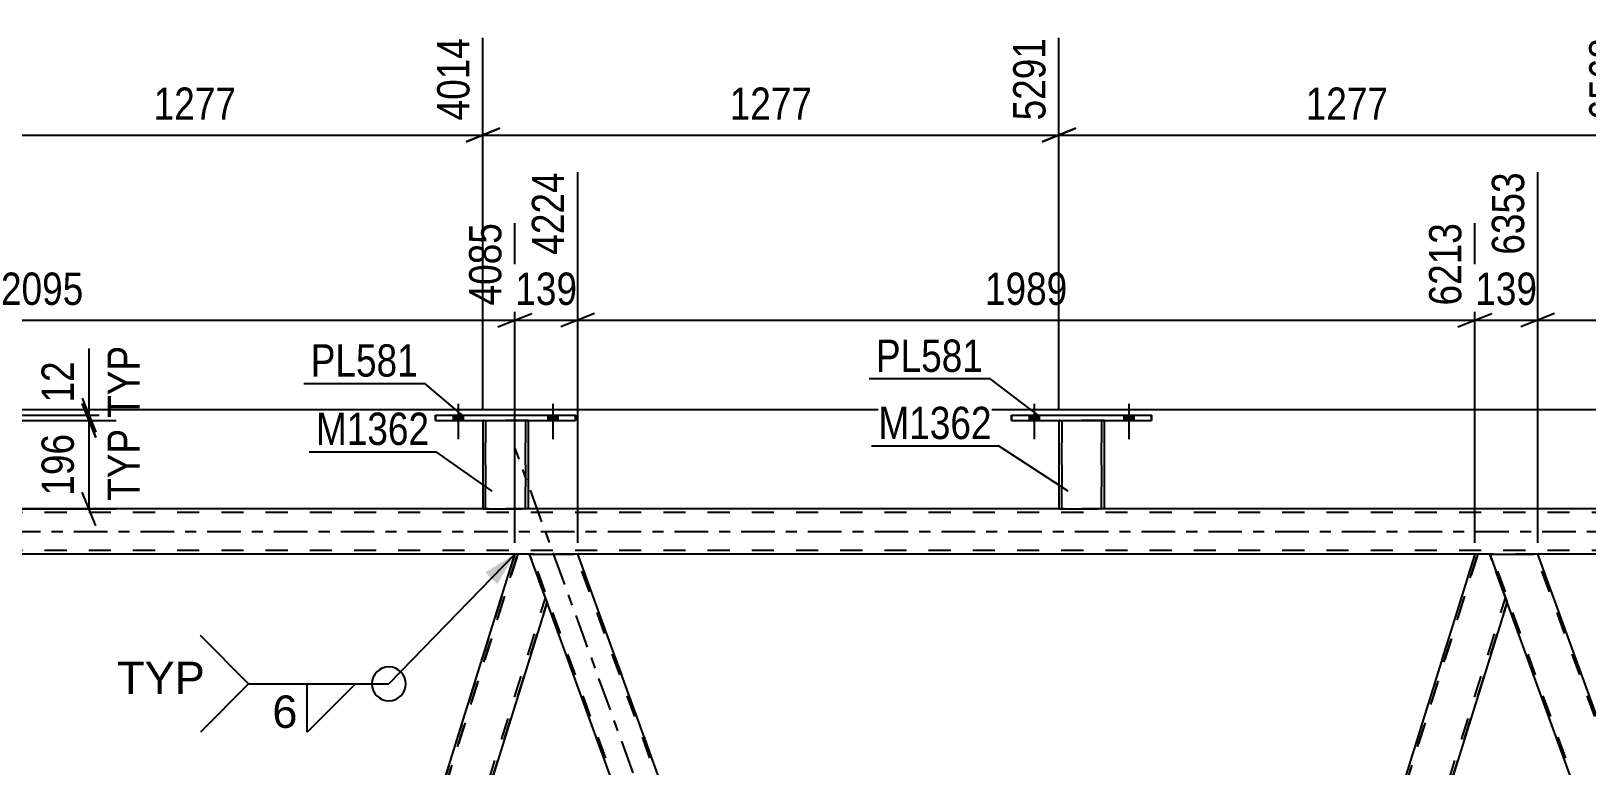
# Model space of a CAD drawing. Header units: millimetres. Extents: x 0 to 1757, y 0 to 560.
# Drawn here: x 1156 to 1294, y 406 to 471.2 of the extents above; entities that cross this region are included whole.
import ezdxf

# ---------------------------------------------------------------- set-up
doc = ezdxf.new("R2010")
doc.units = ezdxf.units.MM
doc.linetypes.add('DXK_LINE_DOT2', pattern=[3.9198, 1.9599, -1.9599])
doc.linetypes.add('DXK_LINE_DOT3', pattern=[5.9187, 2.979, -0.9799, 0.9799, -0.9799])
doc.styles.add('Arial', font='ARIAL.TTF', dxfattribs={"height": 0.2})
doc.styles.add('Arial Narrow', font='ARIALN.TTF', dxfattribs={"height": 0.2})

# ---------------------------------------------------------------- blocks, each defined once
blk = doc.blocks.new('Bolt-814276635-3543 - 3541')
at = {"linetype": 'Continuous'}
for points in [[(1193.47, 436.66), (1194.35, 436.66), (1194.35, 437.14), (1193.47, 437.14)], [(1201.87, 436.66), (1202.75, 436.66), (1202.75, 437.14), (1201.87, 437.14)]]:
    blk.add_hatch(color=1, dxfattribs=at).paths.add_polyline_path(points)
at = {"color": 1, "linetype": 'Continuous'}
for p, q in [((1193.91, 438.14), (1193.91, 435.02)), ((1202.31, 438.14), (1202.31, 435.02)), ((1193.47, 437.14), (1193.47, 436.66)), ((1194.35, 437.14), (1194.35, 436.66)), ((1201.87, 437.14), (1201.87, 436.66)), ((1202.75, 437.14), (1202.75, 436.66))]:
    blk.add_line(p, q, dxfattribs=at)
blk = doc.blocks.new('Bolt-814276635-3544 - 3541')
at = {"linetype": 'Continuous'}
for points in [[(1193.47, 436.66), (1194.35, 436.66), (1194.35, 437.14), (1193.47, 437.14)], [(1201.87, 436.66), (1202.75, 436.66), (1202.75, 437.14), (1201.87, 437.14)]]:
    blk.add_hatch(color=1, dxfattribs=at).paths.add_polyline_path(points)
at = {"color": 1, "linetype": 'Continuous'}
for p, q in [((1193.91, 438.14), (1193.91, 435.02)), ((1202.31, 438.14), (1202.31, 435.02)), ((1193.47, 437.14), (1193.47, 436.66)), ((1194.35, 437.14), (1194.35, 436.66)), ((1201.87, 437.14), (1201.87, 436.66)), ((1202.75, 437.14), (1202.75, 436.66))]:
    blk.add_line(p, q, dxfattribs=at)
blk = doc.blocks.new('Bolt-814276635-3553 - 3541')
at = {"linetype": 'Continuous'}
for points in [[(1244.55, 436.66), (1245.43, 436.66), (1245.43, 437.14), (1244.55, 437.14)], [(1252.95, 436.66), (1253.83, 436.66), (1253.83, 437.14), (1252.95, 437.14)]]:
    blk.add_hatch(color=1, dxfattribs=at).paths.add_polyline_path(points)
at = {"color": 1, "linetype": 'Continuous'}
for p, q in [((1244.99, 438.14), (1244.99, 435.02)), ((1253.39, 438.14), (1253.39, 435.02)), ((1244.55, 437.14), (1244.55, 436.66)), ((1245.43, 437.14), (1245.43, 436.66)), ((1252.95, 437.14), (1252.95, 436.66)), ((1253.83, 437.14), (1253.83, 436.66))]:
    blk.add_line(p, q, dxfattribs=at)
blk = doc.blocks.new('Bolt-814276635-3554 - 3541')
at = {"linetype": 'Continuous'}
for points in [[(1244.55, 436.66), (1245.43, 436.66), (1245.43, 437.14), (1244.55, 437.14)], [(1252.95, 436.66), (1253.83, 436.66), (1253.83, 437.14), (1252.95, 437.14)]]:
    blk.add_hatch(color=1, dxfattribs=at).paths.add_polyline_path(points)
at = {"color": 1, "linetype": 'Continuous'}
for p, q in [((1244.99, 438.14), (1244.99, 435.02)), ((1253.39, 438.14), (1253.39, 435.02)), ((1244.55, 437.14), (1244.55, 436.66)), ((1245.43, 437.14), (1245.43, 436.66)), ((1252.95, 437.14), (1252.95, 436.66)), ((1253.83, 437.14), (1253.83, 436.66))]:
    blk.add_line(p, q, dxfattribs=at)
blk = doc.blocks.new('Part-814276635-3581 - 3541')
at = {"color": 2, "linetype": 'Continuous'}
for p, q in [((1196.11, 436.66), (1196.11, 428.82)), ((1200.11, 436.66), (1200.11, 428.82)), ((1196.11, 428.82), (1196.11, 428.82)), ((1196.11, 428.82), (1199.63, 428.82)), ((1199.97, 428.82), (1199.63, 428.82)), ((1200.07, 428.82), (1199.97, 428.82)), ((1200.11, 428.82), (1200.07, 428.82)), ((1200.11, 428.82), (1200.11, 428.82))]:
    blk.add_line(p, q, dxfattribs=at)
at = {"color": 7, "linetype": 'DXK_LINE_DOT2'}
for p, q in [((1200.11, 436.66), (1196.11, 436.66)), ((1196.11, 436.66), (1196.11, 428.82)), ((1196.11, 436.66), (1196.11, 436.66)), ((1196.35, 428.82), (1196.35, 436.66)), ((1196.35, 436.66), (1196.35, 428.82)), ((1199.87, 428.82), (1199.87, 436.66)), ((1199.87, 436.66), (1199.87, 428.82)), ((1200.11, 436.66), (1200.11, 436.66)), ((1200.11, 436.66), (1200.11, 436.66)), ((1200.11, 436.66), (1200.11, 428.82)), ((1196.11, 428.82), (1196.11, 428.82)), ((1196.35, 428.82), (1196.35, 428.82)), ((1196.59, 428.82), (1196.35, 428.82)), ((1196.59, 428.82), (1196.59, 428.82)), ((1196.59, 428.82), (1196.59, 428.82)), ((1199.81, 428.82), (1199.63, 428.82)), ((1199.97, 428.82), (1199.72, 428.82)), ((1199.85, 428.82), (1199.87, 428.82)), ((1199.87, 428.82), (1199.87, 428.82))]:
    blk.add_line(p, q, dxfattribs=at)
blk = doc.blocks.new('Part-814276635-3586 - 3541')
at = {"color": 2, "linetype": 'Continuous'}
for p, q in [((1191.91, 436.66), (1191.91, 437.14)), ((1191.91, 437.14), (1191.91, 437.14)), ((1191.91, 437.14), (1204.31, 437.14)), ((1191.91, 436.66), (1191.91, 436.66)), ((1191.91, 436.66), (1204.31, 436.66)), ((1204.31, 437.14), (1204.31, 436.66)), ((1204.31, 437.14), (1204.31, 437.14)), ((1204.31, 436.66), (1204.31, 436.66))]:
    blk.add_line(p, q, dxfattribs=at)
at = {"color": 7, "linetype": 'DXK_LINE_DOT2'}
for p, q in [((1191.91, 437.14), (1191.91, 436.66)), ((1191.91, 437.14), (1204.31, 437.14)), ((1191.91, 436.66), (1204.31, 436.66)), ((1204.31, 436.66), (1204.31, 437.14))]:
    blk.add_line(p, q, dxfattribs=at)
blk = doc.blocks.new('Part-814276635-3691 - 3541')
at = {"color": 2, "linetype": 'Continuous'}
for p, q in [((1247.19, 436.66), (1247.19, 428.82)), ((1251.19, 436.66), (1251.19, 428.82)), ((1247.19, 428.82), (1247.19, 428.82)), ((1247.19, 428.82), (1250.71, 428.82)), ((1251.05, 428.82), (1250.71, 428.82)), ((1251.15, 428.82), (1251.05, 428.82)), ((1251.19, 428.82), (1251.15, 428.82)), ((1251.19, 428.82), (1251.19, 428.82))]:
    blk.add_line(p, q, dxfattribs=at)
at = {"color": 7, "linetype": 'DXK_LINE_DOT2'}
for p, q in [((1251.19, 436.66), (1247.19, 436.66)), ((1247.19, 436.66), (1247.19, 428.82)), ((1247.19, 436.66), (1247.19, 436.66)), ((1247.43, 428.82), (1247.43, 436.66)), ((1247.43, 436.66), (1247.43, 428.82)), ((1250.95, 428.82), (1250.95, 436.66)), ((1250.95, 436.66), (1250.95, 428.82)), ((1251.19, 436.66), (1251.19, 436.66)), ((1251.19, 436.66), (1251.19, 436.66)), ((1251.19, 436.66), (1251.19, 428.82)), ((1247.19, 428.82), (1247.19, 428.82)), ((1247.43, 428.82), (1247.43, 428.82)), ((1247.67, 428.82), (1247.43, 428.82)), ((1247.67, 428.82), (1247.67, 428.82)), ((1247.67, 428.82), (1247.67, 428.82)), ((1250.89, 428.82), (1250.71, 428.82)), ((1251.05, 428.82), (1250.8, 428.82)), ((1250.93, 428.82), (1250.95, 428.82)), ((1250.95, 428.82), (1250.95, 428.82))]:
    blk.add_line(p, q, dxfattribs=at)
blk = doc.blocks.new('Part-814276635-3696 - 3541')
at = {"color": 2, "linetype": 'Continuous'}
for p, q in [((1242.99, 436.66), (1242.99, 437.14)), ((1242.99, 437.14), (1242.99, 437.14)), ((1242.99, 437.14), (1255.39, 437.14)), ((1242.99, 436.66), (1242.99, 436.66)), ((1242.99, 436.66), (1255.39, 436.66)), ((1255.39, 437.14), (1255.39, 436.66)), ((1255.39, 437.14), (1255.39, 437.14)), ((1255.39, 436.66), (1255.39, 436.66))]:
    blk.add_line(p, q, dxfattribs=at)
at = {"color": 7, "linetype": 'DXK_LINE_DOT2'}
for p, q in [((1242.99, 437.14), (1242.99, 436.66)), ((1242.99, 437.14), (1255.39, 437.14)), ((1242.99, 436.66), (1255.39, 436.66)), ((1255.39, 436.66), (1255.39, 437.14))]:
    blk.add_line(p, q, dxfattribs=at)
blk = doc.blocks.new('Part-814276635-3767 - 3541')
at = {"color": 2, "linetype": 'Continuous'}
for p, q in [((1285.41, 424.82), (1285.39, 424.82)), ((1285.41, 424.82), (1289.3, 424.82)), ((1289.64, 424.82), (1289.3, 424.82)), ((1332.52, 307.02), (1289.64, 424.82)), ((1289.64, 424.82), (1289.64, 424.82)), ((1329.51, 303.6), (1286.92, 420.62))]:
    blk.add_line(p, q, dxfattribs=at)
at = {"color": 7, "linetype": 'DXK_LINE_DOT2'}
for p, q in [((1329.51, 303.6), (1285.39, 424.82)), ((1286.92, 420.62), (1285.39, 424.82)), ((1285.39, 424.82), (1285.39, 424.82)), ((1285.39, 424.82), (1285.39, 424.82)), ((1329.68, 303.6), (1285.56, 424.82)), ((1329.68, 303.6), (1285.56, 424.82)), ((1285.56, 424.82), (1285.56, 424.82)), ((1285.73, 424.82), (1285.73, 424.82)), ((1285.73, 424.82), (1285.73, 424.82)), ((1333.59, 303.6), (1289.47, 424.82)), ((1333.59, 303.6), (1289.47, 424.82)), ((1289.47, 424.82), (1289.47, 424.82)), ((1333.76, 303.6), (1289.64, 424.82)), ((1333.76, 303.6), (1332.52, 307.02)), ((1333.76, 303.6), (1329.51, 303.6))]:
    blk.add_line(p, q, dxfattribs=at)
blk = doc.blocks.new('Part-814276635-3783 - 3541')
at = {"color": 7, "linetype": 'DXK_LINE_DOT2'}
for p, q in [((1284.07, 424.82), (1247.37, 307.07)), ((1284.32, 424.82), (1247.5, 306.7)), ((1247.5, 306.7), (1284.32, 424.82)), ((1286.93, 420.57), (1285.39, 424.82)), ((1250.22, 303.6), (1286.8, 420.94)), ((1250.22, 303.6), (1286.8, 420.94)), ((1286.8, 420.94), (1286.8, 420.94)), ((1250.48, 303.6), (1286.93, 420.57)), ((1286.92, 420.62), (1286.93, 420.57)), ((1286.93, 420.57), (1286.93, 420.57)), ((1247.79, 308.42), (1247.37, 307.07)), ((1251.98, 308.42), (1250.48, 303.6)), ((1248.63, 303.6), (1247.37, 307.07)), ((1248.63, 303.6), (1247.37, 307.07)), ((1247.37, 307.07), (1247.37, 307.07)), ((1247.5, 306.7), (1247.5, 306.7)), ((1250.48, 303.6), (1248.63, 303.6))]:
    blk.add_line(p, q, dxfattribs=at)
at = {"color": 2, "linetype": 'Continuous'}
for p, q in [((1284.07, 424.82), (1247.79, 308.42)), ((1285.39, 424.82), (1284.07, 424.82)), ((1285.39, 424.82), (1286.92, 420.62)), ((1286.93, 420.57), (1251.98, 308.42))]:
    blk.add_line(p, q, dxfattribs=at)
blk = doc.blocks.new('Part-814276635-3788 - 3541')
at = {"color": 7, "linetype": 'DXK_LINE_DOT3'}
blk.add_line((1249.92, 294.2), (1198.96, 434.22), dxfattribs=at)
at = {"color": 2, "linetype": 'Continuous'}
for p, q in [((1200.28, 424.82), (1200.25, 424.82)), ((1200.28, 424.82), (1204.17, 424.82)), ((1204.51, 424.82), (1204.17, 424.82)), ((1246.88, 308.42), (1204.51, 424.82)), ((1204.51, 424.82), (1204.51, 424.82)), ((1242.62, 308.42), (1201.78, 420.62))]:
    blk.add_line(p, q, dxfattribs=at)
at = {"color": 7, "linetype": 'DXK_LINE_DOT2'}
for p, q in [((1244.37, 303.6), (1200.25, 424.82)), ((1201.78, 420.62), (1200.25, 424.82)), ((1200.25, 424.82), (1200.25, 424.82)), ((1200.25, 424.82), (1200.25, 424.82)), ((1244.54, 303.6), (1200.42, 424.82)), ((1244.54, 303.6), (1200.42, 424.82)), ((1200.42, 424.82), (1200.42, 424.82)), ((1200.59, 424.82), (1200.59, 424.82)), ((1200.59, 424.82), (1200.59, 424.82)), ((1248.46, 303.6), (1204.34, 424.82)), ((1248.46, 303.6), (1204.34, 424.82)), ((1204.34, 424.82), (1204.34, 424.82)), ((1248.63, 303.6), (1204.51, 424.82)), ((1244.37, 303.6), (1242.62, 308.42)), ((1248.63, 303.6), (1246.88, 308.42)), ((1248.63, 303.6), (1244.37, 303.6))]:
    blk.add_line(p, q, dxfattribs=at)
blk = doc.blocks.new('Part-814276635-3793 - 3541')
at = {"color": 2, "linetype": 'Continuous'}
for p, q in [((1162.23, 307.07), (1198.94, 424.82)), ((1200.25, 424.82), (1198.94, 424.82)), ((1201.78, 420.62), (1200.25, 424.82)), ((1201.8, 420.57), (1165.34, 303.6)), ((1163.5, 303.6), (1162.25, 307.02))]:
    blk.add_line(p, q, dxfattribs=at)
at = {"color": 7, "linetype": 'DXK_LINE_DOT2'}
for p, q in [((1198.94, 424.82), (1162.23, 307.07)), ((1199.19, 424.82), (1162.37, 306.7)), ((1162.37, 306.7), (1199.19, 424.82)), ((1201.8, 420.57), (1200.25, 424.82)), ((1165.09, 303.6), (1201.67, 420.94)), ((1165.09, 303.6), (1201.67, 420.94)), ((1201.67, 420.94), (1201.67, 420.94)), ((1165.34, 303.6), (1201.8, 420.57)), ((1201.78, 420.62), (1201.8, 420.57)), ((1201.8, 420.57), (1201.8, 420.57)), ((1163.5, 303.6), (1162.23, 307.07)), ((1162.23, 307.07), (1162.23, 307.07)), ((1162.23, 307.07), (1162.25, 307.02)), ((1162.37, 306.7), (1162.37, 306.7)), ((1165.34, 303.6), (1163.5, 303.6))]:
    blk.add_line(p, q, dxfattribs=at)
blk = doc.blocks.new('Part-814276635-3827 - 3541')
at = {"color": 7, "linetype": 'DXK_LINE_DOT2'}
for p, q in [((1684.45, 428.5), (1035.53, 428.5)), ((1200.11, 428.82), (1196.11, 428.82)), ((1251.19, 428.82), (1247.19, 428.82)), ((1684.45, 425.14), (1035.53, 425.14)), ((1204.51, 424.82), (1198.94, 424.82)), ((1289.64, 424.82), (1284.07, 424.82))]:
    blk.add_line(p, q, dxfattribs=at)
at = {"color": 2, "linetype": 'Continuous'}
for p, q in [((1196.11, 428.82), (1149.03, 428.82)), ((1247.19, 428.82), (1200.11, 428.82)), ((1298.27, 428.82), (1251.19, 428.82)), ((1198.94, 424.82), (1119.38, 424.82)), ((1284.07, 424.82), (1204.51, 424.82)), ((1369.2, 424.82), (1289.64, 424.82))]:
    blk.add_line(p, q, dxfattribs=at)
at = {"color": 7, "linetype": 'DXK_LINE_DOT3'}
blk.add_line((1035.53, 426.82), (1684.45, 426.82), dxfattribs=at)
blk = doc.blocks.new('Part-814276635-3833 - 3541')
at = {"color": 7, "linetype": 'DXK_LINE_DOT2'}
for p, q in [((1159.24, 303.6), (1115.12, 424.82)), ((1115.27, 424.42), (1115.12, 424.82)), ((1115.12, 424.82), (1115.12, 424.82)), ((1115.12, 424.82), (1115.15, 424.82)), ((1115.46, 424.82), (1115.12, 424.82)), ((1115.22, 424.82), (1118.95, 424.82)), ((1159.41, 303.6), (1115.29, 424.82)), ((1159.41, 303.6), (1115.29, 424.82)), ((1115.29, 424.82), (1115.29, 424.82)), ((1163.33, 303.6), (1119.21, 424.82)), ((1163.33, 303.6), (1119.21, 424.82)), ((1119.21, 424.82), (1119.21, 424.82)), ((1163.5, 303.6), (1119.38, 424.82)), ((1163.5, 303.6), (1162.25, 307.02)), ((1163.5, 303.6), (1159.24, 303.6))]:
    blk.add_line(p, q, dxfattribs=at)
at = {"color": 2, "linetype": 'Continuous'}
for p, q in [((1159.24, 303.6), (1115.27, 424.42)), ((1119.04, 424.82), (1118.95, 424.82)), ((1119.38, 424.82), (1119.04, 424.82)), ((1162.25, 307.02), (1119.38, 424.82)), ((1119.38, 424.82), (1119.38, 424.82))]:
    blk.add_line(p, q, dxfattribs=at)
blk = doc.blocks.new('StraightDimension-814276635-4941 - 3541')
at = {"color": 7, "linetype": 'Continuous'}
for p, q in [((1161.18, 437.14), (1161.18, 443.04)), ((1161.18, 437.14), (1161.18, 443.04)), ((1160.58, 438.64), (1161.78, 435.64)), ((1161.78, 435.16), (1160.58, 438.16)), ((1148.03, 436.66), (1163.58, 436.66)), ((1154.23, 437.14), (1163.58, 437.14)), ((1161.18, 436.66), (1161.18, 437.14))]:
    blk.add_line(p, q, dxfattribs=at)
at = {"color": 0, "linetype": 'Continuous'}
blk.add_wipeout([(1166.28, 443.89), (1162.08, 443.89), (1162.08, 436.3), (1166.28, 436.3)], dxfattribs=at)
at = {"color": 0}
blk.add_wipeout([(1160.43, 442.52), (1156.23, 442.52), (1156.23, 437.66), (1160.43, 437.66)], dxfattribs=at)
at = {"color": 3, "linetype": 'Continuous', "style": 'Arial Narrow'}
blk.add_text('TYP', height=2.863, rotation=90.0002, dxfattribs=at).set_placement((1165.68, 436.9))
at = {"color": 3, "style": 'Arial Narrow'}
blk.add_text('12', height=2.863, rotation=90.0002, dxfattribs=at).set_placement((1159.83, 438.26))
blk = doc.blocks.new('StraightDimension-814276635-4950 - 3541')
at = {"color": 7, "linetype": 'Continuous'}
for p, q in [((1160.58, 438.16), (1161.78, 435.16)), ((1148.03, 436.66), (1163.58, 436.66)), ((1161.18, 428.82), (1161.18, 436.66)), ((1161.78, 427.32), (1160.58, 430.32)), ((1148.03, 428.82), (1163.58, 428.82))]:
    blk.add_line(p, q, dxfattribs=at)
at = {"color": 0}
blk.add_wipeout([(1160.43, 436.08), (1156.23, 436.08), (1156.23, 429.4), (1160.43, 429.4)], dxfattribs=at)
at = {"color": 0, "linetype": 'Continuous'}
blk.add_wipeout([(1166.28, 436.53), (1162.08, 436.53), (1162.08, 428.94), (1166.28, 428.94)], dxfattribs=at)
at = {"color": 3, "style": 'Arial Narrow'}
blk.add_text('196', height=2.863, rotation=90.0002, dxfattribs=at).set_placement((1159.83, 430))
at = {"color": 3, "linetype": 'Continuous', "style": 'Arial Narrow'}
blk.add_text('TYP', height=2.863, rotation=90.0002, dxfattribs=at).set_placement((1165.68, 429.54))
blk = doc.blocks.new('StraightDimension-814276635-4844 - 3541')
at = {"color": 7, "linetype": 'Continuous'}
for p, q in [((1247.19, 437.66), (1247.19, 470.6)), ((1298.27, 437.66), (1298.27, 470.6)), ((1248.69, 462.58), (1245.69, 461.38)), ((1296.77, 461.38), (1299.77, 462.58)), ((1247.19, 461.98), (1298.27, 461.98))]:
    blk.add_line(p, q, dxfattribs=at)
at = {"color": 0}
blk.add_wipeout([(1276.98, 462.73), (1276.98, 466.93), (1268.47, 466.93), (1268.47, 462.73)], dxfattribs=at)
at = {"color": 3, "style": 'Arial Narrow'}
blk.add_text('1277', height=2.863, dxfattribs=at).set_placement((1269.07, 463.33))
at = {"color": 0, "linetype": 'Continuous'}
blk.add_wipeout([(1297.67, 471.2), (1293.47, 471.2), (1293.47, 462.68), (1297.67, 462.68)], dxfattribs=at)
at = {"color": 3, "linetype": 'Continuous', "style": 'Arial Narrow'}
blk.add_text('6568', height=2.863, rotation=90.0002, dxfattribs=at).set_placement((1297.07, 463.28))
blk = doc.blocks.new('StraightDimension-814276635-4824 - 3541')
at = {"color": 7, "linetype": 'Continuous'}
for p, q in [((1145.03, 437.66), (1145.03, 470.6)), ((1196.11, 437.66), (1196.11, 470.6)), ((1146.53, 462.58), (1143.53, 461.38)), ((1194.61, 461.38), (1197.61, 462.58)), ((1145.03, 461.98), (1196.11, 461.98))]:
    blk.add_line(p, q, dxfattribs=at)
at = {"color": 0}
blk.add_wipeout([(1174.82, 462.73), (1174.82, 466.93), (1166.31, 466.93), (1166.31, 462.73)], dxfattribs=at)
at = {"color": 3, "style": 'Arial Narrow'}
blk.add_text('1277', height=2.863, dxfattribs=at).set_placement((1166.91, 463.33))
at = {"color": 0, "linetype": 'Continuous'}
blk.add_wipeout([(1195.51, 471.2), (1191.31, 471.2), (1191.31, 462.68), (1195.51, 462.68)], dxfattribs=at)
at = {"color": 3, "linetype": 'Continuous', "style": 'Arial Narrow'}
blk.add_text('4014', height=2.863, rotation=90.0002, dxfattribs=at).set_placement((1194.91, 463.28))
blk = doc.blocks.new('StraightDimension-814276635-4018 - 3541')
at = {"color": 7, "linetype": 'Continuous'}
blk.add_line((1676.81, 437.62), (1015.68, 437.62), dxfattribs=at)
blk = doc.blocks.new('StraightDimension-814276635-4467 - 3541')
at = {"color": 7, "linetype": 'Continuous'}
for p, q in [((1115.12, 425.82), (1115.12, 454.18)), ((1198.94, 425.82), (1198.94, 454.18)), ((1116.62, 446.17), (1113.62, 444.97)), ((1197.44, 444.97), (1200.44, 446.17)), ((1115.12, 445.57), (1198.94, 445.57))]:
    blk.add_line(p, q, dxfattribs=at)
at = {"color": 0}
blk.add_wipeout([(1161.28, 446.32), (1161.28, 450.52), (1152.77, 450.52), (1152.77, 446.32)], dxfattribs=at)
at = {"color": 3, "style": 'Arial Narrow'}
blk.add_text('2095', height=2.863, dxfattribs=at).set_placement((1153.37, 446.92))
at = {"color": 0, "linetype": 'Continuous'}
blk.add_wipeout([(1198.34, 454.78), (1194.14, 454.78), (1194.14, 446.27), (1198.34, 446.27)], dxfattribs=at)
at = {"color": 3, "linetype": 'Continuous', "style": 'Arial Narrow'}
blk.add_text('4085', height=2.863, rotation=90.0002, dxfattribs=at).set_placement((1197.74, 446.87))
blk = doc.blocks.new('StraightDimension-814276635-4485 - 3541')
at = {"color": 7, "linetype": 'Continuous'}
for p, q in [((1204.51, 425.82), (1204.51, 458.68)), ((1198.94, 425.82), (1198.94, 454.18)), ((1197.44, 444.97), (1200.44, 446.17)), ((1206.01, 446.17), (1203.01, 444.97)), ((1198.94, 445.57), (1204.51, 445.57))]:
    blk.add_line(p, q, dxfattribs=at)
at = {"color": 0}
blk.add_wipeout([(1205.07, 446.32), (1205.07, 450.52), (1198.38, 450.52), (1198.38, 446.32)], dxfattribs=at)
at = {"color": 3, "style": 'Arial Narrow'}
blk.add_text('139', height=2.863, dxfattribs=at).set_placement((1198.98, 446.92))
at = {"color": 0, "linetype": 'Continuous'}
blk.add_wipeout([(1203.91, 459.28), (1199.71, 459.28), (1199.71, 450.77), (1203.91, 450.77)], dxfattribs=at)
at = {"color": 3, "linetype": 'Continuous', "style": 'Arial Narrow'}
blk.add_text('4224', height=2.863, rotation=90.0002, dxfattribs=at).set_placement((1203.31, 451.37))
blk = doc.blocks.new('StraightDimension-814276635-4504 - 3541')
at = {"color": 7, "linetype": 'Continuous'}
for p, q in [((1204.51, 425.82), (1204.51, 458.68)), ((1284.07, 425.82), (1284.07, 454.18)), ((1206.01, 446.17), (1203.01, 444.97)), ((1282.57, 444.97), (1285.57, 446.17)), ((1204.51, 445.57), (1284.07, 445.57))]:
    blk.add_line(p, q, dxfattribs=at)
at = {"color": 0}
blk.add_wipeout([(1248.55, 446.32), (1248.55, 450.52), (1240.03, 450.52), (1240.03, 446.32)], dxfattribs=at)
at = {"color": 3, "style": 'Arial Narrow'}
blk.add_text('1989', height=2.863, dxfattribs=at).set_placement((1240.63, 446.92))
at = {"color": 0, "linetype": 'Continuous'}
blk.add_wipeout([(1283.47, 454.78), (1279.27, 454.78), (1279.27, 446.27), (1283.47, 446.27)], dxfattribs=at)
at = {"color": 3, "linetype": 'Continuous', "style": 'Arial Narrow'}
blk.add_text('6213', height=2.863, rotation=90.0002, dxfattribs=at).set_placement((1282.87, 446.87))
blk = doc.blocks.new('StraightDimension-814276635-4523 - 3541')
at = {"color": 7, "linetype": 'Continuous'}
for p, q in [((1289.64, 425.82), (1289.64, 458.68)), ((1284.07, 425.82), (1284.07, 454.18)), ((1282.57, 444.97), (1285.57, 446.17)), ((1291.14, 446.17), (1288.14, 444.97)), ((1284.07, 445.57), (1289.64, 445.57))]:
    blk.add_line(p, q, dxfattribs=at)
at = {"color": 0}
blk.add_wipeout([(1290.2, 446.32), (1290.2, 450.52), (1283.51, 450.52), (1283.51, 446.32)], dxfattribs=at)
at = {"color": 3, "style": 'Arial Narrow'}
blk.add_text('139', height=2.863, dxfattribs=at).set_placement((1284.11, 446.92))
at = {"color": 0, "linetype": 'Continuous'}
blk.add_wipeout([(1289.04, 459.28), (1284.84, 459.28), (1284.84, 450.77), (1289.04, 450.77)], dxfattribs=at)
at = {"color": 3, "linetype": 'Continuous', "style": 'Arial Narrow'}
blk.add_text('6353', height=2.863, rotation=90.0002, dxfattribs=at).set_placement((1288.44, 451.37))
blk = doc.blocks.new('StraightDimension-814276635-4542 - 3541')
at = {"color": 7, "linetype": 'Continuous'}
for p, q in [((1289.64, 425.82), (1289.64, 458.68)), ((1369.2, 425.82), (1369.2, 454.18)), ((1291.14, 446.17), (1288.14, 444.97)), ((1367.7, 444.97), (1370.7, 446.17)), ((1289.64, 445.57), (1369.2, 445.57))]:
    blk.add_line(p, q, dxfattribs=at)
at = {"color": 0}
blk.add_wipeout([(1333.68, 446.32), (1333.68, 450.52), (1325.17, 450.52), (1325.17, 446.32)], dxfattribs=at)
at = {"color": 3, "style": 'Arial Narrow'}
blk.add_text('1989', height=2.863, dxfattribs=at).set_placement((1325.77, 446.92))
at = {"color": 0, "linetype": 'Continuous'}
blk.add_wipeout([(1368.6, 454.78), (1364.4, 454.78), (1364.4, 446.27), (1368.6, 446.27)], dxfattribs=at)
at = {"color": 3, "linetype": 'Continuous', "style": 'Arial Narrow'}
blk.add_text('8342', height=2.863, rotation=90.0002, dxfattribs=at).set_placement((1368, 446.87))
blk = doc.blocks.new('StraightDimension-814276635-4834 - 3541')
at = {"color": 7, "linetype": 'Continuous'}
for p, q in [((1196.11, 437.66), (1196.11, 470.6)), ((1247.19, 437.66), (1247.19, 470.6)), ((1197.61, 462.58), (1194.61, 461.38)), ((1245.69, 461.38), (1248.69, 462.58)), ((1196.11, 461.98), (1247.19, 461.98))]:
    blk.add_line(p, q, dxfattribs=at)
at = {"color": 0}
blk.add_wipeout([(1225.9, 462.73), (1225.9, 466.93), (1217.39, 466.93), (1217.39, 462.73)], dxfattribs=at)
at = {"color": 3, "style": 'Arial Narrow'}
blk.add_text('1277', height=2.863, dxfattribs=at).set_placement((1217.99, 463.33))
at = {"color": 0, "linetype": 'Continuous'}
blk.add_wipeout([(1246.59, 471.2), (1242.39, 471.2), (1242.39, 462.68), (1246.59, 462.68)], dxfattribs=at)
at = {"color": 3, "linetype": 'Continuous', "style": 'Arial Narrow'}
blk.add_text('5291', height=2.863, rotation=90.0002, dxfattribs=at).set_placement((1245.99, 463.28))
blk = doc.blocks.new('Mark-814276635-3687 - 3541')
at = {"color": 0}
blk.add_wipeout([(1241.23, 435.02), (1241.23, 438.02), (1231.18, 438.02), (1231.18, 435.02)], dxfattribs=at)
blk.add_wipeout([(1241.23, 435.02), (1241.23, 438.02), (1231.18, 438.02), (1231.18, 435.02)], dxfattribs=at)
at = {"color": 30, "linetype": 'Continuous'}
for p in [(1230.58, 434.42), (1248, 430.4)]:
    blk.add_line(p, (1241.83, 434.42), dxfattribs=at)
at = {"color": 3, "style": 'Arial Narrow'}
blk.add_text('M1362', height=2.863, dxfattribs=at).set_placement((1231.18, 435.02))
blk = doc.blocks.new('Mark-814276635-3577 - 3541')
at = {"color": 0}
blk.add_wipeout([(1191.35, 434.5), (1191.35, 437.5), (1181.3, 437.5), (1181.3, 434.5)], dxfattribs=at)
blk.add_wipeout([(1191.35, 434.5), (1191.35, 437.5), (1181.3, 437.5), (1181.3, 434.5)], dxfattribs=at)
at = {"color": 30, "linetype": 'Continuous'}
for p in [(1180.7, 433.9), (1196.92, 430.4)]:
    blk.add_line(p, (1191.95, 433.9), dxfattribs=at)
at = {"color": 3, "style": 'Arial Narrow'}
blk.add_text('M1362', height=2.863, dxfattribs=at).set_placement((1181.3, 434.5))
blk = doc.blocks.new('Mark-814276635-3582 - 3541')
at = {"color": 0}
blk.add_wipeout([(1190.35, 440.56), (1190.35, 443.56), (1180.84, 443.56), (1180.84, 440.56)], dxfattribs=at)
blk.add_wipeout([(1190.35, 440.56), (1190.35, 443.56), (1180.84, 443.56), (1180.84, 440.56)], dxfattribs=at)
at = {"color": 30, "linetype": 'Continuous'}
for p in [(1180.24, 439.96), (1194.4, 437.03)]:
    blk.add_line(p, (1190.95, 439.96), dxfattribs=at)
at = {"color": 3, "style": 'Arial Narrow'}
blk.add_text('PL581', height=2.863, dxfattribs=at).set_placement((1180.84, 440.56))
blk = doc.blocks.new('Mark-814276635-3692 - 3541')
at = {"color": 0}
blk.add_wipeout([(1240.46, 440.98), (1240.46, 443.98), (1230.96, 443.98), (1230.96, 440.98)], dxfattribs=at)
blk.add_wipeout([(1240.46, 440.98), (1240.46, 443.98), (1230.96, 443.98), (1230.96, 440.98)], dxfattribs=at)
at = {"color": 30, "linetype": 'Continuous'}
for p in [(1230.36, 440.38), (1245.48, 437.03)]:
    blk.add_line(p, (1241.06, 440.38), dxfattribs=at)
at = {"color": 3, "style": 'Arial Narrow'}
blk.add_text('PL581', height=2.863, dxfattribs=at).set_placement((1230.96, 440.98))
blk = doc.blocks.new('WeldMark-814276635-4998 - 3541')
at = {"linetype": 'Continuous'}
blk.add_hatch(color=30, dxfattribs=at).paths.add_polyline_path([(1196.31, 423.19), (1198.94, 424.82), (1197.38, 422.15)])
at = {"color": 30, "linetype": 'Continuous'}
for p in [(1198.94, 424.82), (1175.33, 413.31)]:
    blk.add_line(p, (1187.76, 413.31), dxfattribs=at)
at = {"color": 3, "linetype": 'Continuous'}
for p, q in [((1175.33, 413.31), (1171.05, 417.6)), ((1175.33, 413.31), (1171.05, 409.03)), ((1180.51, 413.31), (1184.8, 413.31))]:
    blk.add_line(p, q, dxfattribs=at)
for start, end in [(90, 270), (270, 90)]:
    blk.add_arc((1187.76, 413.31), 1.5, start, end, dxfattribs=at)
at = {"color": 0}
blk.add_wipeout([(1179.86, 409.21), (1179.86, 412.61), (1177.23, 412.61), (1177.23, 409.21)], dxfattribs=at)
at = {"color": 3, "linetype": 'Continuous'}
for p, q in [((1184.8, 413.31), (1180.51, 409.03)), ((1180.51, 409.03), (1180.51, 413.31))]:
    blk.add_line(p, q, dxfattribs=at)
at = {"color": 3, "style": 'Arial'}
blk.add_text('6', height=2.87, dxfattribs=at).set_placement((1177.43, 409.41))
at = {"color": 0, "linetype": 'Continuous'}
blk.add_wipeout([(1171.43, 412.41), (1171.43, 415.41), (1163.66, 415.41), (1163.66, 412.41)], dxfattribs=at)
blk.add_wipeout([(1171.43, 412.41), (1171.43, 415.41), (1163.66, 415.41), (1163.66, 412.41)], dxfattribs=at)
at = {"color": 3, "linetype": 'Continuous', "style": 'Arial'}
blk.add_text('TYP', height=2.865, dxfattribs=at).set_placement((1163.66, 412.41))

msp = doc.modelspace()

# ---------------------------------------------------------------- block references
for name in ['StraightDimension-814276635-4941 - 3541', 'Bolt-814276635-3543 - 3541', 'Bolt-814276635-3544 - 3541', 'Bolt-814276635-3553 - 3541', 'Bolt-814276635-3554 - 3541', 'Part-814276635-3586 - 3541', 'Part-814276635-3581 - 3541', 'Part-814276635-3696 - 3541', 'Part-814276635-3691 - 3541', 'Part-814276635-3788 - 3541', 'Part-814276635-3827 - 3541', 'Part-814276635-3833 - 3541', 'Part-814276635-3793 - 3541', 'Part-814276635-3783 - 3541', 'Part-814276635-3767 - 3541']:
    msp.add_blockref(name, (0, 0))

# ---------------------------------------------------------------- next in the draw order: block references
for name in ['StraightDimension-814276635-4844 - 3541', 'StraightDimension-814276635-4950 - 3541']:
    msp.add_blockref(name, (0, 0))

# ---------------------------------------------------------------- next in the draw order: block references
msp.add_blockref('StraightDimension-814276635-4824 - 3541', (0, 0))

# ---------------------------------------------------------------- next in the draw order: block references
msp.add_blockref('StraightDimension-814276635-4018 - 3541', (0, 0))

# ---------------------------------------------------------------- next in the draw order: block references
for name in ['StraightDimension-814276635-4467 - 3541', 'WeldMark-814276635-4998 - 3541']:
    msp.add_blockref(name, (0, 0))

# ---------------------------------------------------------------- next in the draw order: block references
msp.add_blockref('StraightDimension-814276635-4485 - 3541', (0, 0))

# ---------------------------------------------------------------- next in the draw order: block references
msp.add_blockref('StraightDimension-814276635-4504 - 3541', (0, 0))

# ---------------------------------------------------------------- next in the draw order: block references
for name in ['StraightDimension-814276635-4834 - 3541', 'StraightDimension-814276635-4523 - 3541']:
    msp.add_blockref(name, (0, 0))

# ---------------------------------------------------------------- next in the draw order: block references
for name in ['StraightDimension-814276635-4542 - 3541', 'Mark-814276635-3577 - 3541', 'Mark-814276635-3687 - 3541']:
    msp.add_blockref(name, (0, 0))

# ---------------------------------------------------------------- next in the draw order: block references
for name in ['Mark-814276635-3582 - 3541', 'Mark-814276635-3692 - 3541']:
    msp.add_blockref(name, (0, 0))

doc.saveas('drawing.dxf')
